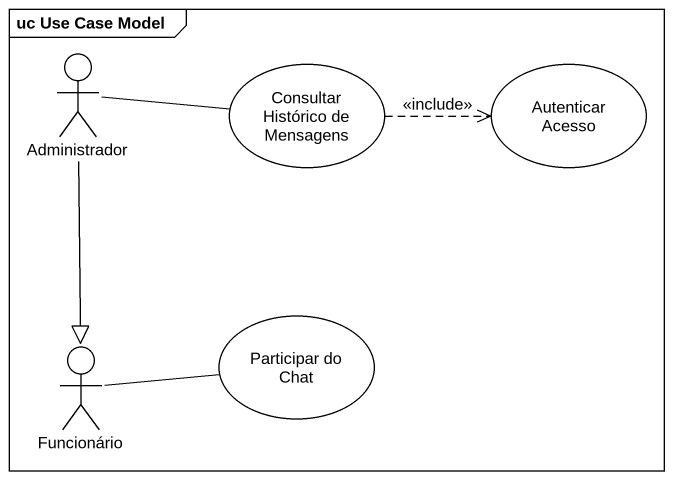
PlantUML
@startuml
mainframe uc Use Case Model
actor Administrador
usecase "Consultar Histórico de Mensagens" as Consultar_Histórico_de
usecase "Autenticar Acesso" as Autenticar_Acesso
usecase "Participar do Chat" as Participar_do_Chat
actor Funcionário
Administrador -right- Consultar_Histórico_de
Administrador --|> Funcionário
Consultar_Histórico_de .right.> Autenticar_Acesso : <<include>>
Funcionário -right- Participar_do_Chat
@enduml
